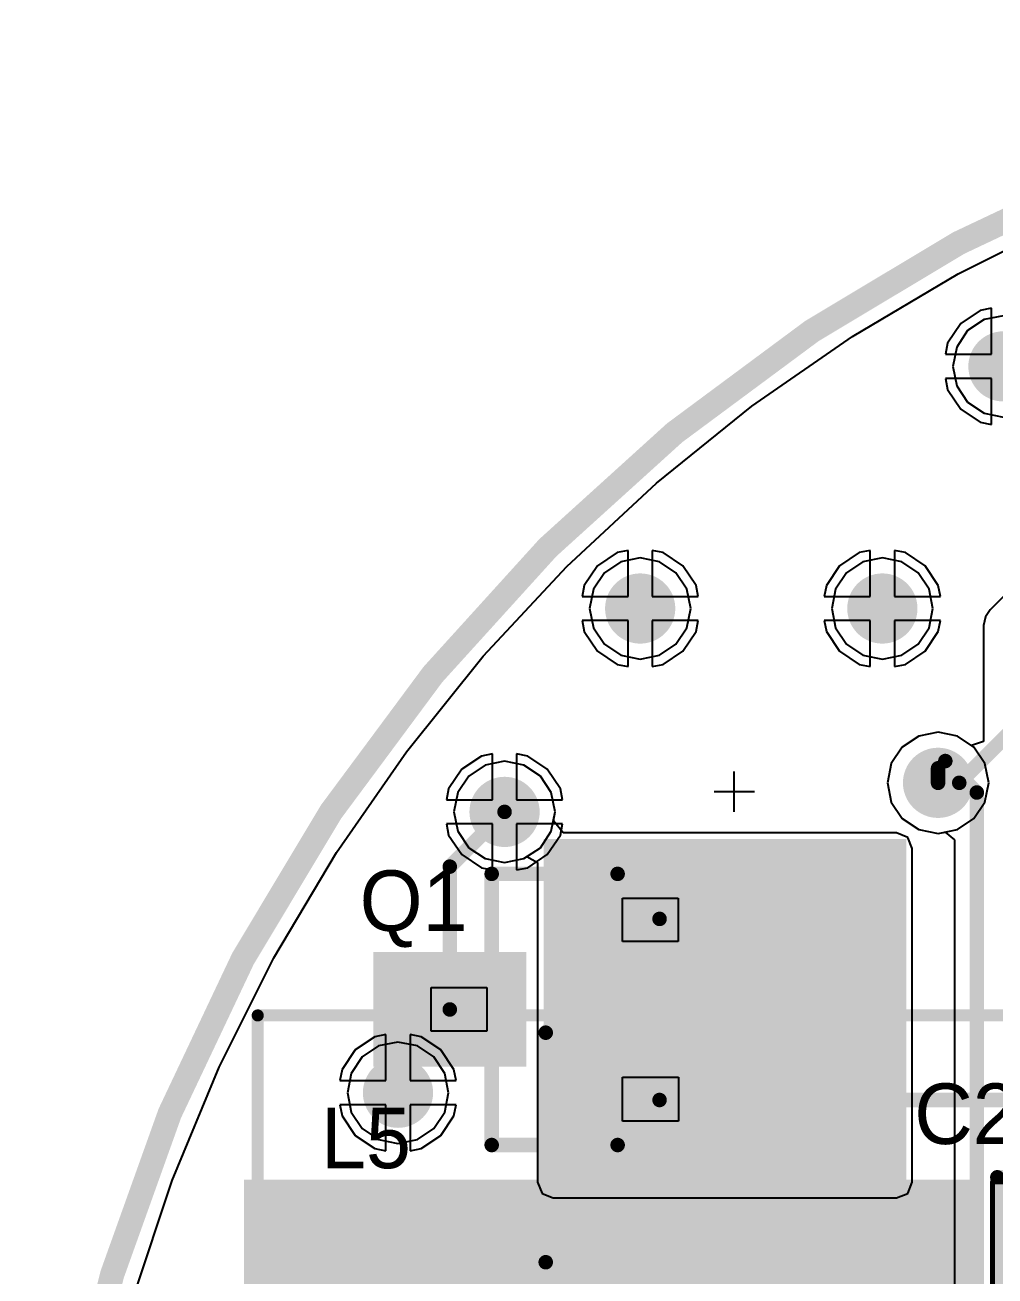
# Model space of a CAD drawing. Header units: millimetres. Extents: x 0.16 to 3.68, y 0.79 to 4.96.
# Drawn here: x 0.896 to 1.296, y 1.724 to 2.241 of the extents above; entities that cross this region are included whole.
import ezdxf

# ---------------------------------------------------------------- set-up
doc = ezdxf.new("R2010")
doc.units = ezdxf.units.MM
doc.header["$MEASUREMENT"] = 0
for name, color, linetype in [('BottomLayer', 5, 'Continuous'), ('BottomOverlay', 54, 'Continuous'), ('BottomPaste', 16, 'Continuous'), ('BottomSolder', 6, 'Continuous'), ('KeepOutLayer', 6, 'Continuous'), ('Mechanical1', 6, 'Continuous'), ('Mechanical13', 56, 'Continuous'), ('Mechanical15', 56, 'Continuous'), ('MidLayer1', 16, 'Continuous'), ('MidLayer2', 76, 'Continuous'), ('MultiLayer', 9, 'Continuous'), ('TopLayer', 1, 'Continuous'), ('TopOverlay', 2, 'Continuous'), ('TopPaste', 8, 'Continuous'), ('TopSolder', 216, 'Continuous'), ('ViaHoleLayer', 16, 'Continuous')]:
    doc.layers.add(name, color=color, linetype=linetype)

# ---------------------------------------------------------------- blocks, each defined once
blk = doc.blocks.new('B____________B_6')
at = {"layer": 'BottomLayer'}
blk.add_solid([(0.56496, -0.07087), (0.70276, -0.07087), (0.56496, 0.07087), (0.70276, 0.07087)], dxfattribs=at)
at = {"layer": 'BottomOverlay', "const_width": 0.005}
for points in [[(0, 0.19291), (0.63386, 0.19291)], [(0.63386, 0.19291), (0.63386, -0.27165)]]:
    blk.add_lwpolyline(points, dxfattribs=at)
at = {"layer": 'BottomOverlay', "const_width": 0.0025}
blk.add_lwpolyline([(0.63261, 0.19291, 1), (0.63511, 0.19291, 1)], format="xyb", close=True, dxfattribs=at)
blk.add_lwpolyline([(0.63261, 0.19291, 1), (0.63511, 0.19291, 1)], format="xyb", close=True, dxfattribs=at)
at = {"layer": 'BottomPaste'}
blk.add_solid([(0.56496, -0.07087), (0.70276, -0.07087), (0.56496, 0.07087), (0.70276, 0.07087)], dxfattribs=at)
at = {"layer": 'BottomSolder'}
blk.add_solid([(0.56096, -0.07487), (0.70676, -0.07487), (0.56096, 0.07487), (0.70676, 0.07487)], dxfattribs=at)
blk = doc.blocks.new('SOT23_32')
at = {"layer": 'Mechanical1'}
for p, q in [((-0.00902, 0.02806), (-0.00902, 0.051)), ((-0.00902, 0.051), (0.009, 0.051)), ((0.009, 0.051), (0.009, 0.02806)), ((0.009, 0.02806), (-0.00902, 0.02806)), ((-0.04615, -0.05117), (-0.04615, -0.028)), ((-0.04615, -0.028), (-0.028, -0.028)), ((-0.028, -0.028), (-0.028, -0.05117)), ((0.02803, -0.05106), (0.02803, -0.028)), ((0.02803, -0.028), (0.046, -0.028)), ((0.046, -0.028), (0.046, -0.05106)), ((-0.028, -0.05117), (-0.04615, -0.05117)), ((0.046, -0.05106), (0.02803, -0.05106))]:
    blk.add_line(p, q, dxfattribs=at)
at = {"layer": 'TopLayer'}
for points in [[(-0.01969, 0.01575), (0.01969, 0.01575), (-0.01969, 0.07087), (0.01969, 0.07087)], [(-0.05709, -0.07087), (-0.01772, -0.07087), (-0.05709, -0.01575), (-0.01772, -0.01575)], [(0.01772, -0.07087), (0.05709, -0.07087), (0.01772, -0.01575), (0.05709, -0.01575)]]:
    blk.add_solid(points, dxfattribs=at)
at = {"layer": 'TopOverlay', "const_width": 0.006}
for points in [[(-0.056, 0.026), (-0.056, -0.026)], [(-0.056, 0.026), (0.056, 0.026)], [(0.056, 0.026), (0.056, -0.026)], [(-0.056, -0.026), (0.056, -0.026)]]:
    blk.add_lwpolyline(points, dxfattribs=at)
at = {"layer": 'TopOverlay', "const_width": 0.003}
for points in [[(-0.0575, 0.026, 1), (-0.0545, 0.026, 1)], [(-0.0575, 0.026, 1), (-0.0545, 0.026, 1)], [(0.0545, 0.026, 1), (0.0575, 0.026, 1)], [(0.0545, 0.026, 1), (0.0575, 0.026, 1)], [(-0.0575, -0.026, 1), (-0.0545, -0.026, 1)], [(-0.0575, -0.026, 1), (-0.0545, -0.026, 1)], [(0.0545, -0.026, 1), (0.0575, -0.026, 1)], [(0.0545, -0.026, 1), (0.0575, -0.026, 1)]]:
    blk.add_lwpolyline(points, format="xyb", close=True, dxfattribs=at)
at = {"layer": 'TopPaste'}
for points in [[(-0.01969, 0.01575), (0.01969, 0.01575), (-0.01969, 0.07087), (0.01969, 0.07087)], [(-0.05709, -0.07087), (-0.01772, -0.07087), (-0.05709, -0.01575), (-0.01772, -0.01575)], [(0.01772, -0.07087), (0.05709, -0.07087), (0.01772, -0.01575), (0.05709, -0.01575)]]:
    blk.add_solid(points, dxfattribs=at)
at = {"layer": 'TopSolder'}
for points in [[(-0.02369, 0.01175), (0.02369, 0.01175), (-0.02369, 0.07487), (0.02369, 0.07487)], [(-0.06109, -0.07487), (-0.01372, -0.07487), (-0.06109, -0.01175), (-0.01372, -0.01175)], [(0.01372, -0.07487), (0.06109, -0.07487), (0.01372, -0.01175), (0.06109, -0.01175)]]:
    blk.add_solid(points, dxfattribs=at)
blk = doc.blocks.new('CAP_0603_1608_39')
at = {"layer": 'Mechanical13', "const_width": 0.00394}
for points in [[(0.03445, 0.0187), (-0.03445, 0.0187)], [(-0.03445, -0.0187), (-0.03445, 0.0187)], [(0.03445, -0.0187), (0.03445, 0.0187)], [(0.03445, -0.0187), (-0.03445, -0.0187)]]:
    blk.add_lwpolyline(points, dxfattribs=at)
at = {"layer": 'Mechanical13', "const_width": 0.00197}
for points in [[(-0.03543, 0.0187, 1), (-0.03346, 0.0187, 1)], [(-0.03543, 0.0187, 1), (-0.03346, 0.0187, 1)], [(0.03346, 0.0187, 1), (0.03543, 0.0187, 1)], [(0.03346, 0.0187, 1), (0.03543, 0.0187, 1)], [(-0.03543, -0.0187, 1), (-0.03346, -0.0187, 1)], [(-0.03543, -0.0187, 1), (-0.03346, -0.0187, 1)], [(0.03346, -0.0187, 1), (0.03543, -0.0187, 1)], [(0.03346, -0.0187, 1), (0.03543, -0.0187, 1)]]:
    blk.add_lwpolyline(points, format="xyb", close=True, dxfattribs=at)
at = {"layer": 'Mechanical15'}
for points, const_width in [([(0.05315, 0.02953), (-0.05315, 0.02953)], 0.00197), ([(-0.05315, -0.02953), (-0.05315, 0.02953)], 0.00197), ([(0.05315, -0.02953), (0.05315, 0.02953)], 0.00197), ([(0, -0.0187), (0, 0.0187)], 0.00394), ([(0.0187, 0), (-0.0187, 0)], 0.00394), ([(0.05315, -0.02953), (-0.05315, -0.02953)], 0.00197)]:
    blk.add_lwpolyline(points, dxfattribs=dict(at, const_width=const_width))
for points, const_width in [([(-0.05364, 0.02953, 1), (-0.05266, 0.02953, 1)], 0.000984), ([(-0.05364, 0.02953, 1), (-0.05266, 0.02953, 1)], 0.000984), ([(0.05266, 0.02953, 1), (0.05364, 0.02953, 1)], 0.000984), ([(0.05266, 0.02953, 1), (0.05364, 0.02953, 1)], 0.000984), ([(-0.00098, 0.0187, 1), (0.00098, 0.0187, 1)], 0.00197), ([(-0.01969, 0, 1), (-0.01772, 0, 1)], 0.00197), ([(0.01772, 0, 1), (0.01969, 0, 1)], 0.00197), ([(-0.00098, -0.0187, 1), (0.00098, -0.0187, 1)], 0.00197), ([(-0.05364, -0.02953, 1), (-0.05266, -0.02953, 1)], 0.000984), ([(-0.05364, -0.02953, 1), (-0.05266, -0.02953, 1)], 0.000984), ([(0.05266, -0.02953, 1), (0.05364, -0.02953, 1)], 0.000984), ([(0.05266, -0.02953, 1), (0.05364, -0.02953, 1)], 0.000984)]:
    blk.add_lwpolyline(points, format="xyb", close=True, dxfattribs=dict(at, const_width=const_width))
at = {"layer": 'TopLayer'}
for points in [[(-0.00886, -0.01969), (-0.00886, 0.01969), (-0.04429, -0.01969), (-0.04429, 0.01969)], [(0.04429, -0.01969), (0.04429, 0.01969), (0.00886, -0.01969), (0.00886, 0.01969)]]:
    blk.add_solid(points, dxfattribs=at)
at = {"layer": 'TopOverlay', "const_width": 0.00591}
for points in [[(-0.05512, 0.01575), (-0.05512, 0.02756)], [(0.05512, 0.02756), (-0.05512, 0.02756)], [(0, -0.02756), (0, 0.02756)], [(0.05512, 0.01575), (0.05512, 0.02756)], [(-0.05512, -0.02756), (-0.05512, -0.01575)], [(0.05512, -0.02756), (0.05512, -0.01575)], [(0.05512, -0.02756), (-0.05512, -0.02756)]]:
    blk.add_lwpolyline(points, dxfattribs=at)
at = {"layer": 'TopOverlay', "const_width": 0.00295}
for points in [[(-0.05659, 0.02756, 1), (-0.05364, 0.02756, 1)], [(-0.05659, 0.02756, 1), (-0.05364, 0.02756, 1)], [(-0.00148, 0.02756, 1), (0.00148, 0.02756, 1)], [(0.05364, 0.02756, 1), (0.05659, 0.02756, 1)], [(0.05364, 0.02756, 1), (0.05659, 0.02756, 1)], [(-0.05659, 0.01575, 1), (-0.05364, 0.01575, 1)], [(0.05364, 0.01575, 1), (0.05659, 0.01575, 1)], [(-0.05659, -0.01575, 1), (-0.05364, -0.01575, 1)], [(0.05364, -0.01575, 1), (0.05659, -0.01575, 1)], [(-0.05659, -0.02756, 1), (-0.05364, -0.02756, 1)], [(-0.05659, -0.02756, 1), (-0.05364, -0.02756, 1)], [(-0.00148, -0.02756, 1), (0.00148, -0.02756, 1)], [(0.05364, -0.02756, 1), (0.05659, -0.02756, 1)], [(0.05364, -0.02756, 1), (0.05659, -0.02756, 1)]]:
    blk.add_lwpolyline(points, format="xyb", close=True, dxfattribs=at)
at = {"layer": 'TopPaste'}
for points in [[(-0.00886, -0.01969), (-0.00886, 0.01969), (-0.04429, -0.01969), (-0.04429, 0.01969)], [(0.04429, -0.01969), (0.04429, 0.01969), (0.00886, -0.01969), (0.00886, 0.01969)]]:
    blk.add_solid(points, dxfattribs=at)
at = {"layer": 'TopSolder'}
for points in [[(-0.00486, -0.02369), (-0.00486, 0.02369), (-0.04829, -0.02369), (-0.04829, 0.02369)], [(0.04829, -0.02369), (0.04829, 0.02369), (0.00486, -0.02369), (0.00486, 0.02369)]]:
    blk.add_solid(points, dxfattribs=at)
blk = doc.blocks.new('PCBC_________1_48')
at = {"layer": 'TopLayer'}
for points in [[(0.00236, 0.19791), (0.29764, 0.19791), (0.00236, 0.31209), (0.29764, 0.31209)], [(0.00236, 0.00291), (0.30157, 0.00291), (0.00236, 0.11709), (0.30157, 0.11709)]]:
    blk.add_solid(points, dxfattribs=at)
at = {"layer": 'TopPaste'}
for points in [[(0.00236, 0.19791), (0.29764, 0.19791), (0.00236, 0.31209), (0.29764, 0.31209)], [(0.00236, 0.00291), (0.30157, 0.00291), (0.00236, 0.11709), (0.30157, 0.11709)]]:
    blk.add_solid(points, dxfattribs=at)
at = {"layer": 'TopSolder'}
for points in [[(-0.00164, 0.19391), (0.30164, 0.19391), (-0.00164, 0.31609), (0.30164, 0.31609)], [(-0.00164, -0.00109), (0.30557, -0.00109), (-0.00164, 0.12109), (0.30557, 0.12109)]]:
    blk.add_solid(points, dxfattribs=at)

msp = doc.modelspace()

# ---------------------------------------------------------------- linework, layer by layer
at = {"layer": 'BottomLayer'}
for p, q in [((1.28124, 2.13823), (1.32649, 2.16089)), ((1.23771, 2.11241), (1.28124, 2.13823)), ((1.295, 2.12399), (1.29044, 2.12308)), ((1.295, 2.105), (1.295, 2.12399)), ((1.29044, 2.12308), (1.28234, 2.11766)), ((1.28234, 2.11766), (1.27692, 2.10956)), ((1.19614, 2.08355), (1.23771, 2.11241)), ((1.27692, 2.10956), (1.27601, 2.105)), ((1.27601, 2.105), (1.295, 2.105)), ((1.295, 2.095), (1.27601, 2.095)), ((1.27601, 2.095), (1.27692, 2.09044)), ((1.295, 2.07601), (1.295, 2.095)), ((1.27692, 2.09044), (1.28234, 2.08234)), ((1.15674, 2.05179), (1.19614, 2.08355)), ((1.28234, 2.08234), (1.29044, 2.07692)), ((1.29044, 2.07692), (1.295, 2.07601)), ((1.1197, 2.0173), (1.15674, 2.05179)), ((1.32103, 2.026), (1.29451, 1.99949)), ((1.14044, 2.02308), (1.13234, 2.01766)), ((1.145, 2.02399), (1.14044, 2.02308)), ((1.145, 2.005), (1.145, 2.02399)), ((1.15956, 2.02308), (1.155, 2.02399)), ((1.155, 2.02399), (1.155, 2.005)), ((1.16766, 2.01766), (1.15956, 2.02308)), ((1.24044, 2.02308), (1.23234, 2.01766)), ((1.245, 2.02399), (1.24044, 2.02308)), ((1.245, 2.005), (1.245, 2.02399)), ((1.25956, 2.02308), (1.255, 2.02399)), ((1.255, 2.02399), (1.255, 2.005)), ((1.26766, 2.01766), (1.25956, 2.02308)), ((1.08521, 1.98026), (1.1197, 2.0173)), ((1.13234, 2.01766), (1.12692, 2.00956)), ((1.17308, 2.00956), (1.16766, 2.01766)), ((1.23234, 2.01766), (1.22692, 2.00956)), ((1.27308, 2.00956), (1.26766, 2.01766)), ((1.12692, 2.00956), (1.12601, 2.005)), ((1.12601, 2.005), (1.145, 2.005)), ((1.155, 2.005), (1.17399, 2.005)), ((1.17399, 2.005), (1.17308, 2.00956)), ((1.22692, 2.00956), (1.22601, 2.005)), ((1.22601, 2.005), (1.245, 2.005)), ((1.255, 2.005), (1.27399, 2.005)), ((1.27399, 2.005), (1.27308, 2.00956)), ((1.145, 1.995), (1.12601, 1.995)), ((1.12601, 1.995), (1.12692, 1.99044)), ((1.145, 1.97601), (1.145, 1.995)), ((1.17399, 1.995), (1.155, 1.995)), ((1.155, 1.995), (1.155, 1.97601)), ((1.17308, 1.99044), (1.17399, 1.995)), ((1.245, 1.995), (1.22601, 1.995)), ((1.22601, 1.995), (1.22692, 1.99044)), ((1.245, 1.97601), (1.245, 1.995)), ((1.27399, 1.995), (1.255, 1.995)), ((1.255, 1.995), (1.255, 1.97601)), ((1.27308, 1.99044), (1.27399, 1.995)), ((1.29252, 1.99651), (1.29182, 1.993)), ((1.29451, 1.99949), (1.29252, 1.99651)), ((1.12692, 1.99044), (1.13234, 1.98234)), ((1.16766, 1.98234), (1.17308, 1.99044)), ((1.22692, 1.99044), (1.23234, 1.98234)), ((1.26766, 1.98234), (1.27308, 1.99044)), ((1.29182, 1.993), (1.29182, 1.94504)), ((1.05345, 1.94086), (1.08521, 1.98026)), ((1.13234, 1.98234), (1.14044, 1.97692)), ((1.15956, 1.97692), (1.16766, 1.98234)), ((1.23234, 1.98234), (1.24044, 1.97692)), ((1.25956, 1.97692), (1.26766, 1.98234)), ((1.14044, 1.97692), (1.145, 1.97601)), ((1.155, 1.97601), (1.15956, 1.97692)), ((1.24044, 1.97692), (1.245, 1.97601)), ((1.255, 1.97601), (1.25956, 1.97692)), ((1.273, 1.9489), (1.265, 1.94731)), ((1.281, 1.94731), (1.273, 1.9489)), ((1.25822, 1.94278), (1.25369, 1.936)), ((1.265, 1.94731), (1.25822, 1.94278)), ((1.28682, 1.94342), (1.281, 1.94731)), ((1.29182, 1.94504), (1.28682, 1.94342)), ((1.02459, 1.89929), (1.05345, 1.94086)), ((1.086, 1.93531), (1.07922, 1.93078)), ((1.094, 1.9369), (1.086, 1.93531)), ((1.102, 1.93531), (1.094, 1.9369)), ((1.10878, 1.93078), (1.102, 1.93531)), ((1.25369, 1.936), (1.2521, 1.928)), ((1.07922, 1.93078), (1.07469, 1.924)), ((1.11331, 1.924), (1.10878, 1.93078)), ((1.2521, 1.928), (1.25369, 1.92)), ((1.07469, 1.924), (1.0731, 1.916)), ((1.1149, 1.916), (1.11331, 1.924)), ((1.25369, 1.92), (1.25822, 1.91322)), ((1.0731, 1.916), (1.07469, 1.908)), ((1.11417, 1.91232), (1.1149, 1.916)), ((1.11827, 1.90732), (1.11417, 1.91232)), ((1.25822, 1.91322), (1.265, 1.90869)), ((1.07469, 1.908), (1.07922, 1.90122)), ((1.25587, 1.90732), (1.11827, 1.90732)), ((1.26046, 1.90542), (1.25587, 1.90732)), ((1.265, 1.90869), (1.273, 1.9071)), ((1.273, 1.9071), (1.27596, 1.90769)), ((1.27596, 1.90769), (1.27982, 1.90451)), ((1.26236, 1.90083), (1.26046, 1.90542)), ((1.27982, 1.90451), (1.27982, 1.63354)), ((0.99877, 1.85576), (1.02459, 1.89929)), ((1.07922, 1.90122), (1.086, 1.89669)), ((1.086, 1.89669), (1.094, 1.8951)), ((1.094, 1.8951), (1.102, 1.89669)), ((1.102, 1.89669), (1.10323, 1.89751)), ((1.10323, 1.89751), (1.10764, 1.89515)), ((1.26236, 1.76303), (1.26236, 1.90083)), ((1.10764, 1.89515), (1.10764, 1.76303)), ((0.97611, 1.81051), (0.99877, 1.85576)), ((1.045, 1.82399), (1.04044, 1.82308)), ((1.045, 1.805), (1.045, 1.82399)), ((1.05956, 1.82308), (1.055, 1.82399)), ((1.055, 1.82399), (1.055, 1.805)), ((1.04044, 1.82308), (1.03234, 1.81766)), ((1.06766, 1.81766), (1.05956, 1.82308)), ((1.03234, 1.81766), (1.02692, 1.80956)), ((1.07308, 1.80956), (1.06766, 1.81766)), ((0.95675, 1.76375), (0.97611, 1.81051)), ((1.02692, 1.80956), (1.02601, 1.805)), ((1.07399, 1.805), (1.07308, 1.80956)), ((1.02601, 1.805), (1.045, 1.805)), ((1.055, 1.805), (1.07399, 1.805)), ((1.045, 1.795), (1.02601, 1.795)), ((1.02601, 1.795), (1.02692, 1.79044)), ((1.045, 1.77601), (1.045, 1.795)), ((1.07399, 1.795), (1.055, 1.795)), ((1.055, 1.795), (1.055, 1.77601)), ((1.07308, 1.79044), (1.07399, 1.795)), ((1.02692, 1.79044), (1.03234, 1.78234)), ((1.06766, 1.78234), (1.07308, 1.79044)), ((1.03234, 1.78234), (1.04044, 1.77692)), ((1.05956, 1.77692), (1.06766, 1.78234)), ((1.04044, 1.77692), (1.045, 1.77601)), ((1.055, 1.77601), (1.05956, 1.77692)), ((0.94077, 1.71573), (0.95675, 1.76375)), ((1.10764, 1.76303), (1.10954, 1.75844)), ((1.26046, 1.75844), (1.26236, 1.76303)), ((1.10954, 1.75844), (1.11413, 1.75654)), ((1.25587, 1.75654), (1.26046, 1.75844)), ((1.11413, 1.75654), (1.25587, 1.75654))]:
    msp.add_line(p, q, dxfattribs=at)
for points, const_width in [([(1.29275, 2.1, 1), (1.30725, 2.1, 1)], 0.0145), ([(1.14275, 2, 1), (1.15725, 2, 1)], 0.0145), ([(1.24275, 2, 1), (1.25725, 2, 1)], 0.0145), ([(1.26575, 1.928, 1), (1.28025, 1.928, 1)], 0.0145), ([(1.2745, 1.937, 1), (1.2775, 1.937, 1)], 0.003), ([(1.2745, 1.937, 1), (1.2775, 1.937, 1)], 0.003), ([(1.2715, 1.934, 1), (1.2745, 1.934, 1)], 0.003), ([(1.2715, 1.934, 1), (1.2745, 1.934, 1)], 0.003), ([(1.08675, 1.916, 1), (1.10125, 1.916, 1)], 0.0145), ([(1.2715, 1.928, 1), (1.2745, 1.928, 1)], 0.003), ([(1.2875, 1.924, 1), (1.2905, 1.924, 1)], 0.003), ([(1.2875, 1.924, 1), (1.2905, 1.924, 1)], 0.003), ([(1.04275, 1.8, 1), (1.05725, 1.8, 1)], 0.0145)]:
    msp.add_lwpolyline(points, format="xyb", close=True, dxfattribs=dict(at, const_width=const_width))
at = {"layer": 'BottomLayer', "const_width": 0.006}
for points in [[(1.273, 1.934), (1.276, 1.937)], [(1.276, 1.937), (1.289, 1.924)], [(1.273, 1.928), (1.273, 1.934)], [(1.289, 1.50577), (1.289, 1.924)]]:
    msp.add_lwpolyline(points, dxfattribs=at)
at = {"layer": 'BottomOverlay'}
for p, q in [((1.18884, 1.916), (1.18884, 1.93266)), ((1.19717, 1.92433), (1.18051, 1.92433))]:
    msp.add_line(p, q, dxfattribs=at)
at = {"layer": 'KeepOutLayer', "const_width": 0.01}
msp.add_lwpolyline([(2.341, 1.516, 1), (0.901, 1.516, 1)], format="xyb", close=True, dxfattribs=at)
at = {"layer": 'MidLayer1'}
for p, q in [((1.28124, 2.13823), (1.32649, 2.16089)), ((1.23771, 2.11241), (1.28124, 2.13823)), ((1.295, 2.12399), (1.29044, 2.12308)), ((1.295, 2.105), (1.295, 2.12399)), ((1.29044, 2.12308), (1.28234, 2.11766)), ((1.28234, 2.11766), (1.27692, 2.10956)), ((1.19614, 2.08355), (1.23771, 2.11241)), ((1.27692, 2.10956), (1.27601, 2.105)), ((1.27601, 2.105), (1.295, 2.105)), ((1.295, 2.095), (1.27601, 2.095)), ((1.27601, 2.095), (1.27692, 2.09044)), ((1.295, 2.07601), (1.295, 2.095)), ((1.27692, 2.09044), (1.28234, 2.08234)), ((1.15674, 2.05179), (1.19614, 2.08355)), ((1.28234, 2.08234), (1.29044, 2.07692)), ((1.29044, 2.07692), (1.295, 2.07601)), ((1.1197, 2.0173), (1.15674, 2.05179)), ((1.14044, 2.02308), (1.13234, 2.01766)), ((1.145, 2.02399), (1.14044, 2.02308)), ((1.145, 2.005), (1.145, 2.02399)), ((1.15956, 2.02308), (1.155, 2.02399)), ((1.155, 2.02399), (1.155, 2.005)), ((1.16766, 2.01766), (1.15956, 2.02308)), ((1.24044, 2.02308), (1.23234, 2.01766)), ((1.245, 2.02399), (1.24044, 2.02308)), ((1.245, 2.005), (1.245, 2.02399)), ((1.25956, 2.02308), (1.255, 2.02399)), ((1.255, 2.02399), (1.255, 2.005)), ((1.26766, 2.01766), (1.25956, 2.02308)), ((1.08521, 1.98026), (1.1197, 2.0173)), ((1.13234, 2.01766), (1.12692, 2.00956)), ((1.17308, 2.00956), (1.16766, 2.01766)), ((1.23234, 2.01766), (1.22692, 2.00956)), ((1.27308, 2.00956), (1.26766, 2.01766)), ((1.12692, 2.00956), (1.12601, 2.005)), ((1.12601, 2.005), (1.145, 2.005)), ((1.155, 2.005), (1.17399, 2.005)), ((1.17399, 2.005), (1.17308, 2.00956)), ((1.22692, 2.00956), (1.22601, 2.005)), ((1.22601, 2.005), (1.245, 2.005)), ((1.255, 2.005), (1.27399, 2.005)), ((1.27399, 2.005), (1.27308, 2.00956)), ((1.145, 1.995), (1.12601, 1.995)), ((1.12601, 1.995), (1.12692, 1.99044)), ((1.145, 1.97601), (1.145, 1.995)), ((1.17399, 1.995), (1.155, 1.995)), ((1.155, 1.995), (1.155, 1.97601)), ((1.17308, 1.99044), (1.17399, 1.995)), ((1.245, 1.995), (1.22601, 1.995)), ((1.22601, 1.995), (1.22692, 1.99044)), ((1.245, 1.97601), (1.245, 1.995)), ((1.27399, 1.995), (1.255, 1.995)), ((1.255, 1.995), (1.255, 1.97601)), ((1.27308, 1.99044), (1.27399, 1.995)), ((1.12692, 1.99044), (1.13234, 1.98234)), ((1.16766, 1.98234), (1.17308, 1.99044)), ((1.22692, 1.99044), (1.23234, 1.98234)), ((1.26766, 1.98234), (1.27308, 1.99044)), ((1.05345, 1.94086), (1.08521, 1.98026)), ((1.13234, 1.98234), (1.14044, 1.97692)), ((1.15956, 1.97692), (1.16766, 1.98234)), ((1.23234, 1.98234), (1.24044, 1.97692)), ((1.25956, 1.97692), (1.26766, 1.98234)), ((1.14044, 1.97692), (1.145, 1.97601)), ((1.155, 1.97601), (1.15956, 1.97692)), ((1.24044, 1.97692), (1.245, 1.97601)), ((1.255, 1.97601), (1.25956, 1.97692)), ((1.273, 1.9489), (1.265, 1.94731)), ((1.281, 1.94731), (1.273, 1.9489)), ((1.25822, 1.94278), (1.25369, 1.936)), ((1.265, 1.94731), (1.25822, 1.94278)), ((1.28778, 1.94278), (1.281, 1.94731)), ((1.29231, 1.936), (1.28778, 1.94278)), ((1.02459, 1.89929), (1.05345, 1.94086)), ((1.086, 1.93531), (1.07922, 1.93078)), ((1.094, 1.9369), (1.086, 1.93531)), ((1.102, 1.93531), (1.094, 1.9369)), ((1.10878, 1.93078), (1.102, 1.93531)), ((1.25369, 1.936), (1.2521, 1.928)), ((1.2939, 1.928), (1.29231, 1.936)), ((1.07922, 1.93078), (1.07469, 1.924)), ((1.11331, 1.924), (1.10878, 1.93078)), ((1.2521, 1.928), (1.25369, 1.92)), ((1.29231, 1.92), (1.2939, 1.928)), ((1.07469, 1.924), (1.0731, 1.916)), ((1.1149, 1.916), (1.11331, 1.924)), ((1.25369, 1.92), (1.25822, 1.91322)), ((1.28778, 1.91322), (1.29231, 1.92)), ((1.0731, 1.916), (1.07469, 1.908)), ((1.11331, 1.908), (1.1149, 1.916)), ((1.25822, 1.91322), (1.265, 1.90869)), ((1.281, 1.90869), (1.28778, 1.91322)), ((1.07469, 1.908), (1.07922, 1.90122)), ((1.10878, 1.90122), (1.11331, 1.908)), ((1.265, 1.90869), (1.273, 1.9071)), ((1.273, 1.9071), (1.281, 1.90869)), ((0.99877, 1.85576), (1.02459, 1.89929)), ((1.07922, 1.90122), (1.086, 1.89669)), ((1.086, 1.89669), (1.094, 1.8951)), ((1.094, 1.8951), (1.102, 1.89669)), ((1.102, 1.89669), (1.10878, 1.90122)), ((0.97611, 1.81051), (0.99877, 1.85576)), ((1.045, 1.82399), (1.04044, 1.82308)), ((1.045, 1.805), (1.045, 1.82399)), ((1.05956, 1.82308), (1.055, 1.82399)), ((1.055, 1.82399), (1.055, 1.805)), ((1.04044, 1.82308), (1.03234, 1.81766)), ((1.06766, 1.81766), (1.05956, 1.82308)), ((1.03234, 1.81766), (1.02692, 1.80956)), ((1.07308, 1.80956), (1.06766, 1.81766)), ((0.95675, 1.76375), (0.97611, 1.81051)), ((1.02692, 1.80956), (1.02601, 1.805)), ((1.07399, 1.805), (1.07308, 1.80956)), ((1.02601, 1.805), (1.045, 1.805)), ((1.055, 1.805), (1.07399, 1.805)), ((1.045, 1.795), (1.02601, 1.795)), ((1.02601, 1.795), (1.02692, 1.79044)), ((1.045, 1.77601), (1.045, 1.795)), ((1.07399, 1.795), (1.055, 1.795)), ((1.055, 1.795), (1.055, 1.77601)), ((1.07308, 1.79044), (1.07399, 1.795)), ((1.02692, 1.79044), (1.03234, 1.78234)), ((1.06766, 1.78234), (1.07308, 1.79044)), ((1.03234, 1.78234), (1.04044, 1.77692)), ((1.05956, 1.77692), (1.06766, 1.78234)), ((1.04044, 1.77692), (1.045, 1.77601)), ((1.055, 1.77601), (1.05956, 1.77692)), ((0.94077, 1.71573), (0.95675, 1.76375))]:
    msp.add_line(p, q, dxfattribs=at)
at = {"layer": 'MidLayer1', "const_width": 0.0145}
for points in [[(1.29275, 2.1, 1), (1.30725, 2.1, 1)], [(1.14275, 2, 1), (1.15725, 2, 1)], [(1.24275, 2, 1), (1.25725, 2, 1)], [(1.26575, 1.928, 1), (1.28025, 1.928, 1)], [(1.08675, 1.916, 1), (1.10125, 1.916, 1)], [(1.04275, 1.8, 1), (1.05725, 1.8, 1)]]:
    msp.add_lwpolyline(points, format="xyb", close=True, dxfattribs=at)
at = {"layer": 'MidLayer2'}
for p, q in [((1.28124, 2.13823), (1.32649, 2.16089)), ((1.23771, 2.11241), (1.28124, 2.13823)), ((1.292, 2.11931), (1.28522, 2.11478)), ((1.3, 2.1209), (1.292, 2.11931)), ((1.28522, 2.11478), (1.28069, 2.108)), ((1.19614, 2.08355), (1.23771, 2.11241)), ((1.28069, 2.108), (1.2791, 2.1)), ((1.2791, 2.1), (1.28069, 2.092)), ((1.28069, 2.092), (1.28522, 2.08522)), ((1.15674, 2.05179), (1.19614, 2.08355)), ((1.28522, 2.08522), (1.292, 2.08069)), ((1.292, 2.08069), (1.3, 2.0791)), ((1.1197, 2.0173), (1.15674, 2.05179)), ((1.15, 2.0209), (1.142, 2.01931)), ((1.158, 2.01931), (1.15, 2.0209)), ((1.25, 2.0209), (1.242, 2.01931)), ((1.258, 2.01931), (1.25, 2.0209)), ((1.08521, 1.98026), (1.1197, 2.0173)), ((1.142, 2.01931), (1.13522, 2.01478)), ((1.16478, 2.01478), (1.158, 2.01931)), ((1.242, 2.01931), (1.23522, 2.01478)), ((1.26478, 2.01478), (1.258, 2.01931)), ((1.13522, 2.01478), (1.13069, 2.008)), ((1.16931, 2.008), (1.16478, 2.01478)), ((1.23522, 2.01478), (1.23069, 2.008)), ((1.26931, 2.008), (1.26478, 2.01478)), ((1.13069, 2.008), (1.1291, 2)), ((1.1709, 2), (1.16931, 2.008)), ((1.23069, 2.008), (1.2291, 2)), ((1.2709, 2), (1.26931, 2.008)), ((1.1291, 2), (1.13069, 1.992)), ((1.16931, 1.992), (1.1709, 2)), ((1.2291, 2), (1.23069, 1.992)), ((1.26931, 1.992), (1.2709, 2)), ((1.13069, 1.992), (1.13522, 1.98522)), ((1.16478, 1.98522), (1.16931, 1.992)), ((1.23069, 1.992), (1.23522, 1.98522)), ((1.26478, 1.98522), (1.26931, 1.992)), ((1.13522, 1.98522), (1.142, 1.98069)), ((1.158, 1.98069), (1.16478, 1.98522)), ((1.23522, 1.98522), (1.242, 1.98069)), ((1.258, 1.98069), (1.26478, 1.98522)), ((1.05345, 1.94086), (1.08521, 1.98026)), ((1.142, 1.98069), (1.15, 1.9791)), ((1.15, 1.9791), (1.158, 1.98069)), ((1.242, 1.98069), (1.25, 1.9791)), ((1.25, 1.9791), (1.258, 1.98069)), ((1.273, 1.9489), (1.265, 1.94731)), ((1.281, 1.94731), (1.273, 1.9489)), ((1.25822, 1.94278), (1.25369, 1.936)), ((1.265, 1.94731), (1.25822, 1.94278)), ((1.28778, 1.94278), (1.281, 1.94731)), ((1.29231, 1.936), (1.28778, 1.94278)), ((1.02459, 1.89929), (1.05345, 1.94086)), ((1.08444, 1.93908), (1.07634, 1.93366)), ((1.089, 1.93999), (1.08444, 1.93908)), ((1.089, 1.921), (1.089, 1.93999)), ((1.10356, 1.93908), (1.099, 1.93999)), ((1.099, 1.93999), (1.099, 1.921)), ((1.11166, 1.93366), (1.10356, 1.93908)), ((1.07634, 1.93366), (1.07092, 1.92556)), ((1.11708, 1.92556), (1.11166, 1.93366)), ((1.25369, 1.936), (1.2521, 1.928)), ((1.2939, 1.928), (1.29231, 1.936)), ((1.2521, 1.928), (1.25369, 1.92)), ((1.29231, 1.92), (1.2939, 1.928)), ((1.07092, 1.92556), (1.07001, 1.921)), ((1.11799, 1.921), (1.11708, 1.92556)), ((1.07001, 1.921), (1.089, 1.921)), ((1.099, 1.921), (1.11799, 1.921)), ((1.25369, 1.92), (1.25822, 1.91322)), ((1.28778, 1.91322), (1.29231, 1.92)), ((1.25822, 1.91322), (1.265, 1.90869)), ((1.281, 1.90869), (1.28778, 1.91322)), ((1.089, 1.911), (1.07001, 1.911)), ((1.07001, 1.911), (1.07092, 1.90644)), ((1.089, 1.89201), (1.089, 1.911)), ((1.11799, 1.911), (1.099, 1.911)), ((1.099, 1.911), (1.099, 1.89201)), ((1.11708, 1.90644), (1.11799, 1.911)), ((1.265, 1.90869), (1.273, 1.9071)), ((1.273, 1.9071), (1.281, 1.90869)), ((1.07092, 1.90644), (1.07634, 1.89834)), ((1.11166, 1.89834), (1.11708, 1.90644)), ((0.99877, 1.85576), (1.02459, 1.89929)), ((1.07634, 1.89834), (1.08444, 1.89292)), ((1.10356, 1.89292), (1.11166, 1.89834)), ((1.08444, 1.89292), (1.089, 1.89201)), ((1.099, 1.89201), (1.10356, 1.89292)), ((0.97611, 1.81051), (0.99877, 1.85576)), ((1.042, 1.81931), (1.03522, 1.81478)), ((1.05, 1.8209), (1.042, 1.81931)), ((1.058, 1.81931), (1.05, 1.8209)), ((1.06478, 1.81478), (1.058, 1.81931)), ((1.03522, 1.81478), (1.03069, 1.808)), ((1.06931, 1.808), (1.06478, 1.81478)), ((0.95675, 1.76375), (0.97611, 1.81051)), ((1.03069, 1.808), (1.0291, 1.8)), ((1.0709, 1.8), (1.06931, 1.808)), ((1.0291, 1.8), (1.03069, 1.792)), ((1.06931, 1.792), (1.0709, 1.8)), ((1.03069, 1.792), (1.03522, 1.78522)), ((1.06478, 1.78522), (1.06931, 1.792)), ((1.03522, 1.78522), (1.042, 1.78069)), ((1.058, 1.78069), (1.06478, 1.78522)), ((1.042, 1.78069), (1.05, 1.7791)), ((1.05, 1.7791), (1.058, 1.78069)), ((0.94077, 1.71573), (0.95675, 1.76375))]:
    msp.add_line(p, q, dxfattribs=at)
at = {"layer": 'MidLayer2', "const_width": 0.0145}
for points in [[(1.29275, 2.1, 1), (1.30725, 2.1, 1)], [(1.14275, 2, 1), (1.15725, 2, 1)], [(1.24275, 2, 1), (1.25725, 2, 1)], [(1.26575, 1.928, 1), (1.28025, 1.928, 1)], [(1.08675, 1.916, 1), (1.10125, 1.916, 1)], [(1.04275, 1.8, 1), (1.05725, 1.8, 1)]]:
    msp.add_lwpolyline(points, format="xyb", close=True, dxfattribs=at)
at = {"layer": 'MultiLayer', "const_width": 0.0145}
for points in [[(1.29275, 2.1, 1), (1.30725, 2.1, 1)], [(1.14275, 2, 1), (1.15725, 2, 1)], [(1.24275, 2, 1), (1.25725, 2, 1)], [(1.26575, 1.928, 1), (1.28025, 1.928, 1)], [(1.08675, 1.916, 1), (1.10125, 1.916, 1)], [(1.04275, 1.8, 1), (1.05725, 1.8, 1)]]:
    msp.add_lwpolyline(points, format="xyb", close=True, dxfattribs=at)
at = {"layer": 'TopLayer', "const_width": 0.006}
for points in [[(1.28175, 1.928), (1.31514, 1.96139)], [(1.273, 1.928), (1.28175, 1.928)], [(1.07139, 1.89339), (1.094, 1.916)], [(1.07139, 1.8344), (1.07139, 1.89339)], [(1.111, 1.8248), (1.158, 1.8718)], [(1.111, 1.73), (1.111, 1.8248)], [(1.158, 1.797), (1.371, 1.797)], [(1.111, 1.73), (1.138, 1.703)]]:
    msp.add_lwpolyline(points, dxfattribs=at)
at = {"layer": 'TopLayer'}
for points, const_width in [([(1.26575, 1.928, 1), (1.28025, 1.928, 1)], 0.0145), ([(1.08675, 1.916, 1), (1.10125, 1.916, 1)], 0.0145), ([(1.2715, 1.928, 1), (1.2745, 1.928, 1)], 0.003), ([(1.28025, 1.928, 1), (1.28325, 1.928, 1)], 0.003), ([(1.28025, 1.928, 1), (1.28325, 1.928, 1)], 0.003), ([(1.0925, 1.916, 1), (1.0955, 1.916, 1)], 0.003), ([(1.06989, 1.89339, 1), (1.07289, 1.89339, 1)], 0.003), ([(1.06989, 1.89339, 1), (1.07289, 1.89339, 1)], 0.003), ([(1.1565, 1.8718, 1), (1.1595, 1.8718, 1)], 0.003), ([(1.06989, 1.8344, 1), (1.07289, 1.8344, 1)], 0.003), ([(1.1095, 1.8248, 1), (1.1125, 1.8248, 1)], 0.003), ([(1.1095, 1.8248, 1), (1.1125, 1.8248, 1)], 0.003), ([(1.1565, 1.797, 1), (1.1595, 1.797, 1)], 0.003), ([(1.1095, 1.73, 1), (1.1125, 1.73, 1)], 0.003), ([(1.1095, 1.73, 1), (1.1125, 1.73, 1)], 0.003)]:
    msp.add_lwpolyline(points, format="xyb", close=True, dxfattribs=dict(at, const_width=const_width))
at = {"layer": 'ViaHoleLayer', "const_width": 0.00591}
for points in [[(1.29705, 2.1, 1), (1.30295, 2.1, 1)], [(1.14705, 2, 1), (1.15295, 2, 1)], [(1.24705, 2, 1), (1.25295, 2, 1)], [(1.27005, 1.928, 1), (1.27595, 1.928, 1)], [(1.09105, 1.916, 1), (1.09695, 1.916, 1)], [(1.04705, 1.8, 1), (1.05295, 1.8, 1)]]:
    msp.add_lwpolyline(points, format="xyb", close=True, dxfattribs=at)

# ---------------------------------------------------------------- block references
for name, p, rotation in [('B____________B_6', (1.185, 1.19807), 90), ('SOT23_32', (1.11469, 1.8344), 90), ('CAP_0603_1608_39', (1.325, 1.71), 270), ('PCBC_________1_48', (0.988, 1.448), 360)]:
    msp.add_blockref(name, p, dxfattribs=dict(rotation=rotation))

# ---------------------------------------------------------------- texts
at = {"layer": 'TopOverlay'}
for s, p in [('Q1', (1.03417, 1.86683)), ('C20', (1.26317, 1.77883)), ('L5', (1.01817, 1.76883))]:
    msp.add_text(s, height=0.025, dxfattribs=at).set_placement(p)

doc.saveas('drawing.dxf')
